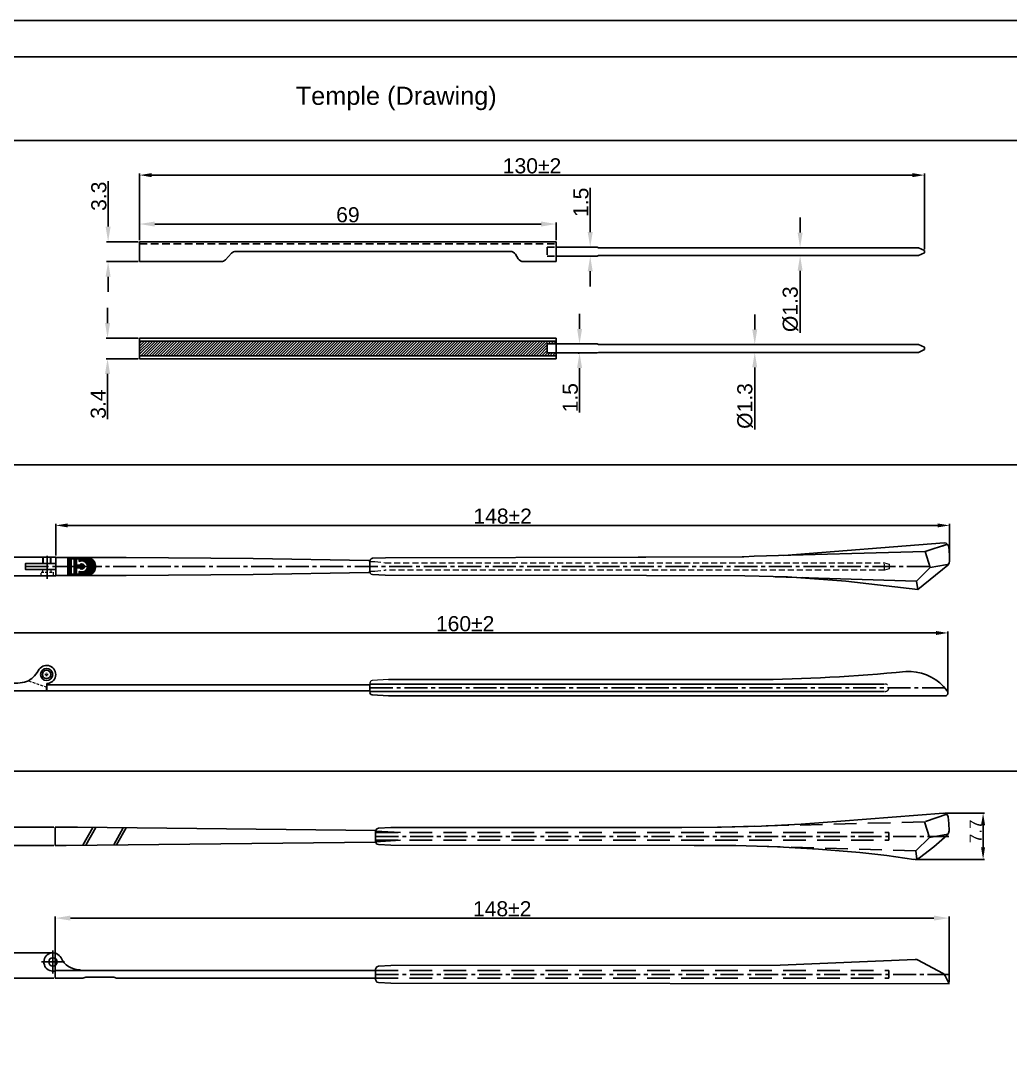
# Model space of a CAD drawing. Header units: millimetres. Extents: x 7018 to 13530, y 4187 to 5692.
# Drawn here: x 8049.2 to 8213.1, y 5078.7 to 5248.9 of the extents above; entities that cross this region are included whole.
import ezdxf

# ---------------------------------------------------------------- set-up
doc = ezdxf.new("R2010")
doc.units = ezdxf.units.MM
for name, pattern in [('CENTER2', [28.575, 19.05, -3.175, 3.175, -3.175]), ('HIDDEN', [9.525, 6.35, -3.175]), ('HIDDEN2', [0.1875, 0.125, -0.0625])]:
    doc.linetypes.add(name, pattern=pattern)
for name, color, linetype in [('Center Line', 2, 'CENTER2'), ('Dimension', 3, 'Continuous'), ('Hidden Line', 1, 'HIDDEN2'), ('PDF_Geometry', 7, 'Continuous')]:
    doc.layers.add(name, color=color, linetype=linetype)
doc.layers.add('Main', color=1, linetype='Continuous', lineweight=15)
doc.styles.get("Standard").update_dxf_attribs({"font": 'arial.ttf'})
doc.dimstyles.new('Standard$0', dxfattribs={"dimtxt": 2.3, "dimasz": 2, "dimexe": 1, "dimexo": 1, "dimgap": 1, "dimtad": 1, "dimdec": 1, "dimzin": 0, "dimdsep": 46, "dimtxsty": 'Standard', "dimcen": 0, "dimclrd": 4, "dimclre": 4, "dimclrt": 4, "dimadec": 1, "dimazin": 0, "dimtfac": 1, "dimtdec": 1, "dimtofl": 0, "dimtmove": 0, "dimatfit": 0, "dimfxl": 1, "dimtfillclr": 256, "dimtolj": 1, "dimtzin": 0, "dimlwd": -1, "dimlwe": -1, "dimarcsym": 1})

# ---------------------------------------------------------------- blocks, each defined once
blk = doc.blocks.new('*D2217')
at = {"layer": 'Defpoints', "color": 0, "transparency": 16777216}
for p in [(8054.97, 5165.27), (8054.97, 5160.02), (8203.04, 5159.87)]:
    blk.add_point(p, dxfattribs=at)
at = {"layer": 'Dimension', "color": 3, "transparency": 16777216}
for p, q in [((8054.97, 5160.27), (8054.97, 5165.52)), ((8201.04, 5165.27), (8056.97, 5165.27)), ((8203.04, 5160.12), (8203.04, 5165.52))]:
    blk.add_line(p, q, dxfattribs=at)
for points in [[(8056.97, 5165.6), (8056.97, 5164.94), (8054.97, 5165.27)], [(8201.04, 5165.6), (8201.04, 5164.94), (8203.04, 5165.27)]]:
    blk.add_solid(points, dxfattribs=at)
at = {"layer": 'Dimension', "transparency": 16777216, "insert": (8129, 5166.79), "char_height": 2.5, "attachment_point": 5}
blk.add_mtext('\\A1;148±2', dxfattribs=at)
blk = doc.blocks.new('*D2218')
at = {"layer": 'Defpoints', "color": 0, "transparency": 16777216}
for p in [(8202.76, 5147.46), (8042.83, 5144.81), (8202.76, 5137.54)]:
    blk.add_point(p, dxfattribs=at)
at = {"layer": 'Dimension', "color": 3, "transparency": 16777216}
for p, q in [((8042.83, 5145.06), (8042.83, 5147.71)), ((8044.83, 5147.46), (8200.76, 5147.46)), ((8202.76, 5137.79), (8202.76, 5147.71))]:
    blk.add_line(p, q, dxfattribs=at)
for points in [[(8044.83, 5147.79), (8044.83, 5147.12), (8042.83, 5147.46)], [(8200.76, 5147.79), (8200.76, 5147.12), (8202.76, 5147.46)]]:
    blk.add_solid(points, dxfattribs=at)
at = {"layer": 'Dimension', "transparency": 16777216, "insert": (8122.79, 5148.98), "char_height": 2.5, "attachment_point": 5}
blk.add_mtext('\\A1;160±2', dxfattribs=at)
blk = doc.blocks.new('*D2229')
at = {"layer": 'Defpoints', "color": 0, "transparency": 16777216}
for p in [(8054.91, 5115.28), (8046.26, 5112.27), (8054.91, 5112.27)]:
    blk.add_point(p, dxfattribs=at)
at = {"layer": 'Dimension', "color": 3, "transparency": 16777216}
for p, q in [((8046.26, 5117.78), (8046.26, 5120.28)), ((8054.66, 5115.28), (8046.01, 5115.28)), ((8054.66, 5112.27), (8046.01, 5112.27)), ((8046.26, 5109.77), (8046.26, 5107.27))]:
    blk.add_line(p, q, dxfattribs=at)
for points in [[(8045.84, 5117.78), (8046.68, 5117.78), (8046.26, 5115.28)], [(8045.84, 5109.77), (8046.68, 5109.77), (8046.26, 5112.27)]]:
    blk.add_solid(points, dxfattribs=at)
at = {"layer": 'Dimension', "transparency": 16777216, "insert": (8044.73, 5113.78), "char_height": 2.5, "attachment_point": 5, "rotation": 90}
blk.add_mtext('\\A1;3.0', dxfattribs=at)
blk = doc.blocks.new('*D1683')
at = {"layer": 'Defpoints', "color": 0, "transparency": 16777216}
for p in [(8202.94, 5100.24), (8054.91, 5090.28), (8202.94, 5089.37)]:
    blk.add_point(p, dxfattribs=at)
at = {"layer": 'Dimension', "color": 3, "transparency": 16777216}
for p, q in [((8054.91, 5090.53), (8054.91, 5100.49)), ((8057.41, 5100.24), (8200.44, 5100.24)), ((8202.94, 5089.62), (8202.94, 5100.49))]:
    blk.add_line(p, q, dxfattribs=at)
for points in [[(8057.41, 5100.66), (8057.41, 5099.83), (8054.91, 5100.24)], [(8200.44, 5100.66), (8200.44, 5099.83), (8202.94, 5100.24)]]:
    blk.add_solid(points, dxfattribs=at)
at = {"layer": 'Dimension', "transparency": 16777216, "insert": (8128.93, 5101.77), "char_height": 2.5, "attachment_point": 5}
blk.add_mtext('\\A1;148±2', dxfattribs=at)
blk = doc.blocks.new('*D1684')
at = {"layer": 'Defpoints', "color": 0, "transparency": 16777216}
for p in [(8202.01, 5117.63), (8197.1, 5109.97), (8208.58, 5109.97)]:
    blk.add_point(p, dxfattribs=at)
at = {"layer": 'Dimension', "color": 3, "transparency": 16777216}
for p, q in [((8202.26, 5117.63), (8208.83, 5117.63)), ((8208.58, 5115.63), (8208.58, 5111.97)), ((8197.35, 5109.97), (8208.83, 5109.97))]:
    blk.add_line(p, q, dxfattribs=at)
for points in [[(8208.24, 5115.63), (8208.91, 5115.63), (8208.58, 5117.63)], [(8208.24, 5111.97), (8208.91, 5111.97), (8208.58, 5109.97)]]:
    blk.add_solid(points, dxfattribs=at)
at = {"layer": 'Dimension', "transparency": 16777216, "insert": (8207.33, 5114.61), "char_height": 2, "attachment_point": 5, "rotation": 90}
blk.add_mtext('\\A1;7.7', dxfattribs=at)
blk = doc.blocks.new('*D2230')
at = {"layer": 'Defpoints', "color": 0, "transparency": 16777216}
for p in [(8054.51, 5094.48), (8046.72, 5090.28), (8054.91, 5090.28)]:
    blk.add_point(p, dxfattribs=at)
at = {"layer": 'Dimension', "color": 3, "transparency": 16777216}
for p, q in [((8046.72, 5096.98), (8046.72, 5099.48)), ((8054.26, 5094.48), (8046.47, 5094.48)), ((8054.66, 5090.28), (8046.47, 5090.28)), ((8046.72, 5087.78), (8046.72, 5080.15))]:
    blk.add_line(p, q, dxfattribs=at)
for points in [[(8046.3, 5096.98), (8047.13, 5096.98), (8046.72, 5094.48)], [(8046.3, 5087.78), (8047.13, 5087.78), (8046.72, 5090.28)]]:
    blk.add_solid(points, dxfattribs=at)
at = {"layer": 'Dimension', "transparency": 16777216, "insert": (8045.21, 5082.72), "char_height": 2.5, "attachment_point": 5, "rotation": 90}
blk.add_mtext('\\A1;4.2', dxfattribs=at)
blk = doc.blocks.new('gerger')
at = {"color": 7, "lineweight": 25}
for p, q in [((756.24, 198.98), (773.22, 200.33)), ((773.22, 200.33), (773.55, 200.29)), ((773.55, 200.29), (773.85, 200.08)), ((773.85, 200.08), (773.98, 199.74)), ((773.98, 199.74), (774.1, 198.6)), ((679.16, 197.33), (679.24, 197.54)), ((679.24, 197.54), (679.37, 197.75)), ((679.37, 197.75), (679.62, 197.83)), ((679.62, 197.83), (681.7, 197.92)), ((681.7, 197.92), (729.88, 197.96)), ((729.88, 197.96), (736.48, 198)), ((736.48, 198), (743.08, 198.17)), ((743.08, 198.17), (749.68, 198.51)), ((749.68, 198.51), (756.24, 198.98)), ((774.1, 198.6), (774.15, 197.41)), ((679.16, 195.63), (679.16, 197.33)), ((773.81, 196.69), (771.61, 194.74)), ((774.06, 196.99), (773.81, 196.69)), ((774.15, 197.41), (774.06, 196.99)), ((679.24, 195.38), (679.16, 195.63)), ((679.37, 195.21), (679.24, 195.38)), ((679.62, 195.13), (679.37, 195.21)), ((681.7, 195), (679.62, 195.13)), ((731.95, 194.96), (681.7, 195)), ((738.81, 194.96), (731.95, 194.96)), ((745.71, 194.74), (738.81, 194.96)), ((752.52, 194.36), (745.71, 194.74)), ((759.38, 193.81), (752.52, 194.36)), ((771.61, 194.74), (769.28, 192.92)), ((763.86, 193.31), (759.38, 193.81)), ((768.31, 192.67), (763.86, 193.31)), ((768.81, 192.71), (768.31, 192.67)), ((769.28, 192.92), (768.81, 192.71))]:
    blk.add_line(p, q, dxfattribs=at)
at = {"layer": 'Center Line', "ltscale": 0.2}
blk.add_line((679.16, 196.48), (774.1, 196.48), dxfattribs=at)
at = {"layer": 'Hidden Line', "ltscale": 30}
for p, q in [((679.16, 197.13), (764.15, 197.13)), ((679.16, 195.83), (764.15, 195.83)), ((764.15, 197.13), (764.15, 195.83))]:
    blk.add_line(p, q, dxfattribs=at)
for points in [[(773.77, 200.16), (770.08, 198.89), (770.93, 196.31), (768.64, 194.07), (768.81, 192.71)], [(770.08, 198.89), (735.8, 198)], [(770.93, 196.31), (773.94, 196.82)], [(768.64, 194.07), (741.22, 194.91)]]:
    blk.add_lwpolyline(points, dxfattribs=at)
blk = doc.blocks.new('brtert')
at = {"color": 7, "lineweight": 25}
for p, q in [((973.96, 154.86), (1038.43, 154.92)), ((971.42, 154.27), (971.5, 154.48)), ((971.42, 152.58), (971.42, 154.27)), ((971.5, 154.48), (971.63, 154.69)), ((971.63, 154.69), (971.89, 154.78)), ((971.89, 154.78), (973.96, 154.86)), ((971.5, 152.32), (971.42, 152.58)), ((971.63, 152.15), (971.5, 152.32)), ((971.89, 152.07), (971.63, 152.15)), ((973.96, 151.94), (971.89, 152.07)), ((1066.41, 151.87), (973.96, 151.94))]:
    blk.add_line(p, q, dxfattribs=at)
for p, q in [((1060.8, 155.88), (1038.43, 154.92)), ((1065.33, 153.62), (1061.31, 155.76)), ((1066.41, 151.87), (1065.75, 153.18))]:
    blk.add_line(p, q)
for centre, start, end in [((1060.84, 154.88), 61.9864, 92.4479), ((1064.86, 152.74), 26.4315, 61.9864)]:
    blk.add_arc(centre, 1, start, end)
at = {"layer": 'Center Line', "ltscale": 0.2}
blk.add_line((971.42, 153.42), (1066.36, 153.42), dxfattribs=at)
at = {"layer": 'Hidden Line', "ltscale": 30}
for p, q in [((971.42, 154.07), (1056.41, 154.07)), ((1056.41, 154.07), (1056.41, 152.77)), ((971.42, 152.77), (1056.41, 152.77))]:
    blk.add_line(p, q, dxfattribs=at)
blk = doc.blocks.new('*D2059')
at = {"layer": 'Defpoints', "color": 0, "transparency": 16777216}
for p in [(8068.87, 5212.25), (8063.66, 5208.95), (8068.87, 5208.95)]:
    blk.add_point(p, dxfattribs=at)
at = {"layer": 'Dimension', "color": 3, "transparency": 16777216}
for p, q in [((8063.66, 5214.75), (8063.66, 5222.3)), ((8068.62, 5212.25), (8063.41, 5212.25)), ((8068.62, 5208.95), (8063.41, 5208.95)), ((8063.66, 5206.45), (8063.66, 5203.95))]:
    blk.add_line(p, q, dxfattribs=at)
for points in [[(8063.24, 5214.75), (8064.07, 5214.75), (8063.66, 5212.25)], [(8063.24, 5206.45), (8064.07, 5206.45), (8063.66, 5208.95)]]:
    blk.add_solid(points, dxfattribs=at)
at = {"layer": 'Dimension', "transparency": 16777216, "insert": (8062.13, 5219.78), "char_height": 2.5, "attachment_point": 5, "rotation": 90}
blk.add_mtext('\\A1;3.3', dxfattribs=at)
blk = doc.blocks.new('*D2060')
at = {"layer": 'Defpoints', "color": 0, "transparency": 16777216}
for p in [(8068.88, 5196.28), (8063.56, 5192.87), (8068.88, 5192.87)]:
    blk.add_point(p, dxfattribs=at)
at = {"layer": 'Dimension', "color": 3, "transparency": 16777216}
for p, q in [((8063.56, 5198.78), (8063.56, 5201.28)), ((8068.63, 5196.28), (8063.31, 5196.28)), ((8068.63, 5192.87), (8063.31, 5192.87)), ((8063.56, 5190.37), (8063.56, 5182.84))]:
    blk.add_line(p, q, dxfattribs=at)
for points in [[(8063.15, 5198.78), (8063.98, 5198.78), (8063.56, 5196.28)], [(8063.15, 5190.37), (8063.98, 5190.37), (8063.56, 5192.87)]]:
    blk.add_solid(points, dxfattribs=at)
at = {"layer": 'Dimension', "transparency": 16777216, "insert": (8062.04, 5185.35), "char_height": 2.5, "attachment_point": 5, "rotation": 90}
blk.add_mtext('\\A1;3.4', dxfattribs=at)
blk = doc.blocks.new('*D2061')
at = {"layer": 'Defpoints', "color": 0, "transparency": 16777216}
for p in [(8140.5, 5211.35), (8140.5, 5209.85), (8143.51, 5209.85)]:
    blk.add_point(p, dxfattribs=at)
at = {"layer": 'Dimension', "color": 3, "transparency": 16777216}
for p, q in [((8143.51, 5213.85), (8143.51, 5221.19)), ((8140.75, 5211.35), (8143.76, 5211.35)), ((8140.75, 5209.85), (8143.76, 5209.85)), ((8143.51, 5207.35), (8143.51, 5204.85))]:
    blk.add_line(p, q, dxfattribs=at)
for points in [[(8143.09, 5213.85), (8143.92, 5213.85), (8143.51, 5211.35)], [(8143.09, 5207.35), (8143.92, 5207.35), (8143.51, 5209.85)]]:
    blk.add_solid(points, dxfattribs=at)
at = {"layer": 'Dimension', "transparency": 16777216, "insert": (8141.98, 5218.77), "char_height": 2.5, "attachment_point": 5, "rotation": 90}
blk.add_mtext('\\A1;1.5', dxfattribs=at)
blk = doc.blocks.new('*D2062')
at = {"layer": 'Defpoints', "color": 0, "transparency": 16777216}
for p in [(8171.23, 5195.22), (8170.76, 5193.92), (8171.23, 5193.92)]:
    blk.add_point(p, dxfattribs=at)
at = {"layer": 'Dimension', "color": 3, "transparency": 16777216}
for p, q in [((8170.76, 5197.72), (8170.76, 5200.22)), ((8170.98, 5195.22), (8170.51, 5195.22)), ((8170.98, 5193.92), (8170.51, 5193.92)), ((8170.76, 5191.42), (8170.76, 5181.15))]:
    blk.add_line(p, q, dxfattribs=at)
for points in [[(8170.34, 5197.72), (8171.17, 5197.72), (8170.76, 5195.22)], [(8170.34, 5191.42), (8171.17, 5191.42), (8170.76, 5193.92)]]:
    blk.add_solid(points, dxfattribs=at)
at = {"layer": 'Dimension', "transparency": 16777216, "insert": (8169.16, 5185.04), "char_height": 2.5, "attachment_point": 5, "rotation": 90}
blk.add_mtext('\\A1;%%C1.3', dxfattribs=at)
blk = doc.blocks.new('*D3094')
at = {"layer": 'Defpoints', "color": 0, "transparency": 16777216}
for p in [(8174.11, 5211.25), (8174.11, 5209.95), (8178.27, 5209.95)]:
    blk.add_point(p, dxfattribs=at)
at = {"layer": 'Dimension', "color": 3, "transparency": 16777216}
for p, q in [((8178.27, 5213.75), (8178.27, 5216.25)), ((8174.36, 5211.25), (8178.52, 5211.25)), ((8174.36, 5209.95), (8178.52, 5209.95)), ((8178.27, 5207.45), (8178.27, 5197.18))]:
    blk.add_line(p, q, dxfattribs=at)
for points in [[(8177.86, 5213.75), (8178.69, 5213.75), (8178.27, 5211.25)], [(8177.86, 5207.45), (8178.69, 5207.45), (8178.27, 5209.95)]]:
    blk.add_solid(points, dxfattribs=at)
at = {"layer": 'Dimension', "transparency": 16777216, "insert": (8176.68, 5201.07), "char_height": 2.5, "attachment_point": 5, "rotation": 90}
blk.add_mtext('\\A1;%%C1.3', dxfattribs=at)
blk = doc.blocks.new('*D2063')
at = {"layer": 'Defpoints', "color": 0, "transparency": 16777216}
for p in [(8141.88, 5195.32), (8141.74, 5193.82), (8141.95, 5193.82)]:
    blk.add_point(p, dxfattribs=at)
at = {"layer": 'Dimension', "color": 3, "transparency": 16777216}
for p, q in [((8141.74, 5197.82), (8141.74, 5200.32)), ((8141.63, 5195.32), (8141.49, 5195.32)), ((8141.7, 5193.82), (8141.49, 5193.82)), ((8141.74, 5191.32), (8141.74, 5183.99))]:
    blk.add_line(p, q, dxfattribs=at)
for points in [[(8141.33, 5197.82), (8142.16, 5197.82), (8141.74, 5195.32)], [(8141.33, 5191.32), (8142.16, 5191.32), (8141.74, 5193.82)]]:
    blk.add_solid(points, dxfattribs=at)
at = {"layer": 'Dimension', "transparency": 16777216, "insert": (8140.22, 5186.41), "char_height": 2.5, "attachment_point": 5, "rotation": 90}
blk.add_mtext('\\A1;1.5', dxfattribs=at)
blk = doc.blocks.new('*D2064')
at = {"layer": 'Defpoints', "color": 0, "transparency": 16777216}
for p in [(8137.87, 5215.18), (8068.87, 5212.25), (8137.87, 5212.25)]:
    blk.add_point(p, dxfattribs=at)
at = {"layer": 'Dimension', "color": 3, "transparency": 16777216}
for p, q in [((8068.87, 5212.5), (8068.87, 5215.43)), ((8071.37, 5215.18), (8135.37, 5215.18)), ((8137.87, 5212.5), (8137.87, 5215.43))]:
    blk.add_line(p, q, dxfattribs=at)
for points in [[(8071.37, 5215.59), (8071.37, 5214.76), (8068.87, 5215.18)], [(8135.37, 5215.59), (8135.37, 5214.76), (8137.87, 5215.18)]]:
    blk.add_solid(points, dxfattribs=at)
at = {"layer": 'Dimension', "transparency": 16777216, "insert": (8103.37, 5216.7), "char_height": 2.5, "attachment_point": 5}
blk.add_mtext('\\A1;69', dxfattribs=at)
blk = doc.blocks.new('*D3095')
at = {"layer": 'Defpoints', "color": 0, "transparency": 16777216}
for p in [(8198.87, 5223.28), (8068.87, 5212.25), (8198.87, 5210.79)]:
    blk.add_point(p, dxfattribs=at)
at = {"layer": 'Dimension', "color": 3, "transparency": 16777216}
for p, q in [((8068.87, 5212.5), (8068.87, 5223.53)), ((8070.87, 5223.28), (8196.87, 5223.28)), ((8198.87, 5211.04), (8198.87, 5223.53))]:
    blk.add_line(p, q, dxfattribs=at)
for points in [[(8070.87, 5223.61), (8070.87, 5222.94), (8068.87, 5223.28)], [(8196.87, 5223.61), (8196.87, 5222.94), (8198.87, 5223.28)]]:
    blk.add_solid(points, dxfattribs=at)
at = {"layer": 'Dimension', "transparency": 16777216, "insert": (8133.87, 5224.8), "char_height": 2.5, "attachment_point": 5}
blk.add_mtext('\\A1;130±2', dxfattribs=at)

msp = doc.modelspace()

# ---------------------------------------------------------------- hatches: boundary and pattern name
at = {"layer": 'Main', "ltscale": 0.2}
h = msp.add_hatch(dxfattribs=at)
h.set_pattern_fill('ANSI31', color=4, scale=0.1, angle=179.66023, style=0)
h.set_pattern_definition([(224.660226, (5172.31383, 3538.6525), (0.2231711, -0.22583381), [])])
h.paths.add_polyline_path([(8136.372, 5195.324), (8137.875, 5195.324), (8137.875, 5195.775), (8068.875, 5195.775), (8068.875, 5193.375), (8137.875, 5193.375), (8137.875, 5193.824), (8136.372, 5193.817)])

# ---------------------------------------------------------------- linework, layer by layer
for p, q in [((8381.906, 5242.873), (7972.65, 5242.873)), ((7985.207, 5228.984), (8381.645, 5228.984)), ((8068.866, 5212.252), (8137.866, 5212.252)), ((8068.866, 5208.952), (8068.866, 5212.252)), ((8137.866, 5208.952), (8137.866, 5212.252)), ((8084.117, 5210.337), (8083.115, 5209.268)), ((8084.846, 5210.652), (8130.258, 5210.652)), ((8137.866, 5211.352), (8144.663, 5211.352)), ((8144.866, 5211.252), (8144.663, 5211.352)), ((8144.866, 5211.252), (8197.866, 5211.252)), ((8197.866, 5211.252), (8198.866, 5210.789)), ((8197.866, 5209.952), (8198.866, 5210.416)), ((8198.866, 5210.789), (8198.866, 5210.416)), ((8068.866, 5208.952), (8082.386, 5208.952)), ((8131.109, 5210.178), (8131.573, 5209.427)), ((8137.866, 5208.952), (8132.424, 5208.952)), ((8137.866, 5209.852), (8144.663, 5209.852)), ((8144.866, 5209.952), (8144.663, 5209.852)), ((8144.866, 5209.952), (8197.866, 5209.952)), ((8068.875, 5192.875), (8068.875, 5196.276)), ((8137.875, 5196.276), (8068.875, 5196.276)), ((8068.875, 5195.775), (8137.875, 5195.775)), ((8136.372, 5195.324), (8137.875, 5195.324)), ((8137.45, 5195.324), (8144.663, 5195.324)), ((8137.875, 5192.875), (8137.875, 5196.276)), ((8144.866, 5195.224), (8144.663, 5195.324)), ((8144.866, 5195.224), (8197.866, 5195.224)), ((8197.866, 5195.224), (8198.866, 5194.76)), ((8068.875, 5193.375), (8137.875, 5193.375)), ((8136.372, 5193.824), (8137.875, 5193.824)), ((8137.875, 5193.824), (8144.663, 5193.824)), ((8144.866, 5193.924), (8144.663, 5193.824)), ((8144.866, 5193.924), (8197.866, 5193.924)), ((8197.866, 5193.924), (8198.866, 5194.388)), ((8198.866, 5194.762), (8198.866, 5194.389)), ((8198.866, 5194.762), (8198.866, 5194.389)), ((8068.875, 5192.875), (8137.875, 5192.875)), ((7985.468, 5175.281), (8381.906, 5175.281)), ((8053.483, 5138.887), (8053.483, 5137.887)), ((8053.483, 5138.887), (8107.024, 5138.887)), ((8107.024, 5138.887), (8107.108, 5138.987)), ((8107.024, 5138.887), (8107.024, 5137.887)), ((8107.108, 5138.987), (8192.257, 5138.987)), ((8110.071, 5139.739), (8170.637, 5139.739)), ((8053.483, 5137.887), (8107.024, 5137.887)), ((8107.024, 5137.887), (8107.108, 5137.787)), ((8107.108, 5137.787), (8192.257, 5137.787)), ((8107.399, 5137.207), (8110.078, 5137.039)), ((8110.07, 5137.039), (8202.259, 5137.039)), ((7985.468, 5124.548), (8381.906, 5124.548)), ((8054.91, 5115.279), (8054.91, 5112.275)), ((8107.95, 5112.792), (8107.95, 5114.761)), ((8107.95, 5114.645), (8112.068, 5114.427)), ((8107.947, 5113.127), (8107.95, 5113.127)), ((8107.95, 5112.897), (8112.068, 5113.127)), ((8054.51, 5091.479), (8054.91, 5091.479)), ((8054.91, 5090.279), (8054.91, 5091.579)), ((8054.91, 5091.579), (8107.95, 5091.579)), ((8054.91, 5091.479), (8054.91, 5091.079)), ((8107.95, 5091.579), (8107.95, 5090.279)), ((8059.291, 5090.279), (8054.91, 5090.279)), ((8059.657, 5090.349), (8059.812, 5090.41)), ((8060.178, 5090.479), (8064.395, 5090.479)), ((8064.878, 5090.36), (8064.79, 5090.398)), ((8107.95, 5090.279), (8065.272, 5090.279))]:
    msp.add_line(p, q)
at = {"color": 0, "ltscale": 1000}
for p, q in [((8202.147, 5162.367), (8175.574, 5160.297)), ((8170.68, 5160.165), (8199.013, 5160.927)), ((8152.817, 5156.989), (8169.112, 5156.946)), ((8169.112, 5156.946), (8176.185, 5156.734)), ((8174.152, 5156.777), (8197.531, 5156.057)), ((8185.842, 5156.014), (8176.185, 5156.734))]:
    msp.add_line(p, q, dxfattribs=at)
at = {"color": 1, "linetype": 'HIDDEN', "lineweight": 0, "ltscale": 0.2}
for p, q in [((8052.84, 5159.016), (8052.84, 5160.016)), ((8052.94, 5159.016), (8052.94, 5160.016)), ((8054.14, 5159.016), (8054.14, 5160.016)), ((8054.24, 5159.016), (8054.24, 5160.016)), ((8054.24, 5157.416), (8054.24, 5157.916))]:
    msp.add_line(p, q, dxfattribs=at)
at = {"lineweight": 20}
for p, q in [((8107.024, 5139.167), (8107.024, 5137.606)), ((8110.08, 5139.739), (8107.398, 5139.566))]:
    msp.add_line(p, q, dxfattribs=at)
at = {"color": 7, "lineweight": 25}
for p, q in [((8058.592, 5115.279), (8054.91, 5115.279)), ((8107.95, 5114.761), (8058.592, 5115.279)), ((8054.91, 5112.275), (8056.687, 5112.275)), ((8056.687, 5112.275), (8107.95, 5112.792))]:
    msp.add_line(p, q, dxfattribs=at)
for points in [[(8385.944, 4951.873), (8385.944, 5248.873), (7965.944, 5248.873), (7965.944, 4951.873)], [(8042.829, 5156.916), (8043.052, 5160.008), (8054.973, 5160.016), (8054.973, 5158.966), (8049.973, 5158.966), (8049.973, 5157.966), (8054.973, 5157.966), (8054.973, 5156.916)]]:
    msp.add_lwpolyline(points, close=True)
at = {"color": 0, "ltscale": 1000}
for points in [[(8199.818, 5158.301), (8197.531, 5156.057), (8197.759, 5154.641), (8185.842, 5156.014)], [(8199.818, 5158.301), (8202.359, 5158.767)], [(8202.359, 5158.767), (8202.867, 5158.852)]]:
    msp.add_lwpolyline(points, dxfattribs=at)
at = {"color": 7, "lineweight": 25}
for points in [[(8059.481, 5112.317), (8061.131, 5115.237)], [(8059.988, 5112.317), (8061.639, 5115.237)], [(8066.167, 5115.195), (8064.601, 5112.359)], [(8066.632, 5115.195), (8065.067, 5112.359)]]:
    msp.add_lwpolyline(points, dxfattribs=at)
for centre in [(8053.473, 5140.591), (8054.51, 5092.979)]:
    msp.add_circle(centre, 0.7)
for centre, radius, start, end in [((8084.846, 5209.652), 1, 90, 136.8296), ((8130.258, 5209.652), 1, 31.71441, 90), ((8082.386, 5209.952), 1, 270, 316.8296), ((8132.424, 5209.952), 1, 211.71441, 270), ((8047.58, 5144.01), 5.319, 302.87498, 331.2058), ((8168.724, 5413.311), 273.578, 270.40073, 275.67283), ((8196.515, 5117.125), 23.959, 89.69647, 91.79743), ((8196.245, 5133.161), 7.933, 36.63277, 87.13204), ((8048.379, 5144.812), 5.668, 262.67491, 291.61394), ((8107.424, 5137.606), 0.4, 180, 266.40976), ((8202.259, 5137.539), 0.5, 270, 45.23832), ((8054.51, 5092.979), 1.5, 26.09012, 270), ((8059.001, 5095.178), 3.5, 206.09012, 268.63481), ((8058.91, 5091.379), 0.3, 41.81031, 88.63481), ((8059.291, 5091.279), 1, 270, 291.49637), ((8060.178, 5089.479), 1, 90, 111.49637), ((8064.395, 5089.479), 1, 66.74967, 90), ((8065.272, 5091.279), 1, 246.74967, 270)]:
    msp.add_arc(centre, radius, start, end)
at = {"lineweight": 20}
msp.add_arc((8107.424, 5139.167), 0.4, 93.70114, 180, dxfattribs=at)
at = {"layer": 'Center Line'}
msp.add_line((8136.372, 5195.324), (8136.372, 5193.824), dxfattribs=at)
at = {"layer": 'Center Line', "ltscale": 0.2}
for p, q in [((8053.54, 5156.421), (8053.54, 5160.639)), ((8049.973, 5158.466), (8054.973, 5158.471)), ((8199.766, 5158.471), (8054.973, 5158.471)), ((8107.024, 5138.387), (8202.213, 5138.387)), ((8054.51, 5091.08), (8054.51, 5094.879)), ((8052.611, 5092.979), (8056.41, 5092.979))]:
    msp.add_line(p, q, dxfattribs=at)
at = {"layer": 'Center Line', "linetype": 'CENTER2', "ltscale": 0.01}
for p, q in [((8053.751, 5140.586), (8053.191, 5140.586)), ((8053.471, 5140.306), (8053.471, 5140.866))]:
    msp.add_line(p, q, dxfattribs=at)
at = {"layer": 'Hidden Line', "ltscale": 10}
for p, q in [((8068.866, 5211.902), (8137.866, 5211.902)), ((8136.366, 5211.352), (8137.866, 5211.352)), ((8136.366, 5209.852), (8137.866, 5209.852))]:
    msp.add_line(p, q, dxfattribs=at)
at = {"layer": 'Hidden Line', "lineweight": 20, "ltscale": 8}
for p, q in [((8107.024, 5159.266), (8107.815, 5159.266)), ((8107.815, 5159.266), (8109.545, 5159.085)), ((8107.024, 5157.676), (8107.815, 5157.676)), ((8107.815, 5157.676), (8109.545, 5157.857)), ((8109.545, 5159.085), (8192.237, 5159.085)), ((8192.237, 5157.857), (8109.545, 5157.857))]:
    msp.add_line(p, q, dxfattribs=at)
at = {"layer": 'Hidden Line', "linetype": 'HIDDEN', "lineweight": 20, "ltscale": 0.072441}
for p, q in [((8052.84, 5157.517), (8052.84, 5157.916)), ((8050.467, 5139.542), (8053.486, 5138.485))]:
    msp.add_line(p, q, dxfattribs=at)
at = {"layer": 'Hidden Line', "lineweight": 0, "ltscale": 8}
for p, q in [((8107.024, 5138.989), (8192.377, 5138.989)), ((8107.024, 5137.784), (8192.377, 5137.784))]:
    msp.add_line(p, q, dxfattribs=at)
at = {"layer": 'Hidden Line', "ltscale": 10}
msp.add_lwpolyline([(8136.366, 5211.352), (8136.366, 5209.852)], dxfattribs=at)
at = {"layer": 'Hidden Line', "lineweight": 20, "ltscale": 8}
msp.add_lwpolyline([(8192.237, 5157.857), (8192.237, 5159.085), (8193.041, 5158.873), (8193.041, 5158.069)], close=True, dxfattribs=at)
at = {"layer": 'Hidden Line', "linetype": 'HIDDEN', "lineweight": 20, "ltscale": 0.072441}
msp.add_lwpolyline([(8052.54, 5156.916), (8052.54, 5157.516), (8054.54, 5157.519), (8054.54, 5156.916)], dxfattribs=at)
at = {"layer": 'Hidden Line', "lineweight": 20, "ltscale": 8}
for points in [[(8168.604, 5156.946), (8167.588, 5156.946)], [(8179.743, 5156.607), (8178.726, 5156.65)]]:
    msp.add_lwpolyline(points, dxfattribs=at)
at = {"layer": 'Hidden Line', "lineweight": 0, "ltscale": 8}
msp.add_arc((8192.381, 5138.387), 0.603, 269.63721, 90.36279, dxfattribs=at)
at = {"layer": 'PDF_Geometry', "lineweight": 25}
for p, q in [((8202.147, 5162.367), (8202.486, 5162.325)), ((8202.486, 5162.325), (8202.74, 5162.071)), ((8202.74, 5162.071), (8202.91, 5161.774)), ((8202.91, 5161.774), (8203.037, 5160.334)), ((8066.62, 5159.974), (8054.973, 5159.974)), ((8054.973, 5159.974), (8054.973, 5156.967)), ((8087.669, 5159.805), (8066.62, 5159.974)), ((8106.828, 5159.466), (8087.669, 5159.805)), ((8107.066, 5159.572), (8107.024, 5159.318)), ((8107.024, 5159.318), (8107.024, 5157.624)), ((8107.024, 5157.676), (8107.024, 5159.266)), ((8107.236, 5159.741), (8107.066, 5159.572)), ((8107.448, 5159.826), (8107.236, 5159.741)), ((8109.608, 5159.911), (8107.448, 5159.826)), ((8152.704, 5159.998), (8109.608, 5159.911)), ((8107.024, 5157.624), (8107.066, 5157.37)), ((8054.973, 5156.967), (8066.62, 5156.967)), ((8066.62, 5156.967), (8087.669, 5157.137)), ((8087.669, 5157.137), (8106.828, 5157.476)), ((8107.066, 5157.37), (8107.236, 5157.2)), ((8107.236, 5157.2), (8107.448, 5157.116)), ((8107.448, 5157.116), (8109.523, 5157.031)), ((8109.523, 5157.031), (8152.817, 5156.989)), ((8053.498, 5139.084), (8053.473, 5137.887)), ((8047.712, 5137.887), (8053.483, 5137.887))]:
    msp.add_line(p, q, dxfattribs=at)
for points in [[(8202.666, 5162.145), (8199.013, 5160.927), (8199.818, 5158.301)], [(8202.698, 5162.155), (8201.808, 5161.859)], [(8057.006, 5156.967), (8057.006, 5159.974)], [(8061.157, 5156.967), (8060.86, 5156.967), (8060.775, 5157.01), (8060.775, 5157.094), (8060.818, 5157.137), (8061.199, 5157.433), (8061.453, 5157.814), (8061.58, 5158.238), (8061.58, 5158.704), (8061.453, 5159.127), (8061.199, 5159.508), (8060.818, 5159.763), (8060.775, 5159.847), (8060.775, 5159.932), (8060.86, 5159.974), (8061.157, 5159.974)], [(8151.452, 5159.996), (8168.689, 5160.08)], [(8168.689, 5160.08), (8168.943, 5160.08), (8170.68, 5160.165)], [(8197.759, 5154.641), (8202.74, 5158.683), (8202.952, 5159.021), (8203.037, 5159.403), (8203.037, 5160.334)]]:
    msp.add_lwpolyline(points, dxfattribs=at)
at = {"layer": 'PDF_Geometry', "lineweight": 9}
for points in [[(8057.006, 5159.847), (8057.133, 5159.974)], [(8057.006, 5159.593), (8057.345, 5159.974)], [(8057.006, 5159.381), (8057.557, 5159.974)], [(8057.006, 5159.17), (8057.514, 5159.678)], [(8057.006, 5158.916), (8057.514, 5159.466)], [(8057.557, 5159.72), (8057.811, 5159.974)], [(8057.768, 5159.72), (8058.023, 5159.974)], [(8057.98, 5159.72), (8058.234, 5159.974)], [(8058.023, 5159.508), (8058.488, 5159.974)], [(8058.023, 5159.297), (8058.404, 5159.678)], [(8058.023, 5159.085), (8058.404, 5159.424)], [(8058.446, 5159.72), (8058.7, 5159.974)], [(8058.658, 5159.72), (8058.912, 5159.974)], [(8058.87, 5159.72), (8059.166, 5159.974)], [(8058.87, 5159.466), (8059.378, 5159.974)], [(8058.954, 5159.339), (8059.59, 5159.974)], [(8059.251, 5159.381), (8059.801, 5159.974)], [(8059.463, 5159.381), (8060.055, 5159.974)], [(8059.632, 5159.339), (8060.267, 5159.974)], [(8059.801, 5159.254), (8060.479, 5159.974)], [(8059.928, 5159.17), (8060.733, 5159.974)], [(8060.013, 5159.043), (8060.775, 5159.805)], [(8060.098, 5158.916), (8060.903, 5159.72)], [(8060.183, 5158.746), (8061.072, 5159.636)], [(8060.225, 5158.577), (8061.157, 5159.508)], [(8060.225, 5158.323), (8061.284, 5159.381)], [(8057.006, 5158.704), (8057.514, 5159.254)], [(8057.006, 5158.492), (8057.514, 5159)], [(8057.006, 5158.28), (8057.514, 5158.788)], [(8057.006, 5158.026), (8057.514, 5158.577)], [(8057.006, 5157.814), (8057.514, 5158.323)], [(8057.006, 5157.603), (8057.514, 5158.111)], [(8057.006, 5157.349), (8057.514, 5157.899)], [(8057.006, 5157.137), (8057.514, 5157.687)], [(8058.023, 5158.831), (8058.404, 5159.212)], [(8058.023, 5158.619), (8058.404, 5159)], [(8058.023, 5158.407), (8058.404, 5158.788)], [(8058.023, 5158.153), (8058.531, 5158.704)], [(8058.023, 5157.941), (8058.743, 5158.704)], [(8058.023, 5157.73), (8058.404, 5158.111)], [(8058.023, 5157.476), (8058.404, 5157.857)], [(8058.023, 5157.264), (8058.404, 5157.645)], [(8058.573, 5158.238), (8059.208, 5158.916)], [(8058.785, 5158.238), (8059.42, 5158.873)], [(8058.87, 5157.476), (8058.997, 5157.603)], [(8058.954, 5158.196), (8059.547, 5158.788)], [(8059.081, 5158.069), (8059.674, 5158.704)], [(8059.081, 5156.967), (8059.759, 5157.687)], [(8059.251, 5158.026), (8059.717, 5158.492)], [(8059.293, 5156.967), (8061.453, 5159.127)], [(8059.505, 5156.967), (8061.495, 5158.958)], [(8059.547, 5158.111), (8059.632, 5158.196)], [(8059.759, 5156.967), (8061.58, 5158.788)], [(8059.971, 5156.967), (8061.58, 5158.577)], [(8060.098, 5157.984), (8061.368, 5159.254)], [(8060.183, 5156.967), (8061.58, 5158.365)], [(8060.394, 5156.967), (8061.538, 5158.111)], [(8060.818, 5157.137), (8061.411, 5157.73)], [(8057.048, 5156.967), (8057.514, 5157.433)], [(8057.26, 5156.967), (8057.514, 5157.221)], [(8057.514, 5156.967), (8057.768, 5157.221)], [(8057.726, 5156.967), (8057.98, 5157.221)], [(8057.938, 5156.967), (8058.404, 5157.433)], [(8058.15, 5156.967), (8058.404, 5157.221)], [(8058.404, 5156.967), (8058.658, 5157.221)], [(8058.615, 5156.967), (8058.87, 5157.221), (8059.208, 5157.56)], [(8058.827, 5156.967), (8059.42, 5157.56)], [(8060.648, 5156.967), (8060.775, 5157.094)], [(8060.86, 5156.967), (8060.86, 5157.01)]]:
    msp.add_lwpolyline(points, dxfattribs=at)
at = {"layer": 'PDF_Geometry', "lineweight": 25}
for points in [[(8057.514, 5157.221), (8057.514, 5159.72), (8058.023, 5159.72), (8058.023, 5157.221)], [(8058.404, 5158.704), (8058.912, 5158.704), (8059.081, 5158.873), (8059.293, 5158.916), (8059.505, 5158.831), (8059.674, 5158.661), (8059.717, 5158.45), (8059.674, 5158.238), (8059.505, 5158.111), (8059.293, 5158.026), (8059.081, 5158.069), (8058.912, 5158.238), (8058.404, 5158.238), (8058.404, 5157.221), (8058.87, 5157.221), (8058.87, 5157.645), (8059.166, 5157.56), (8059.505, 5157.56), (8059.801, 5157.687), (8060.013, 5157.899), (8060.183, 5158.153), (8060.225, 5158.45), (8060.183, 5158.788), (8060.013, 5159.043), (8059.801, 5159.254), (8059.505, 5159.381), (8059.166, 5159.381), (8058.87, 5159.297), (8058.87, 5159.72), (8058.404, 5159.72)]]:
    msp.add_lwpolyline(points, close=True, dxfattribs=at)
msp.add_circle((8053.473, 5140.591), 1, dxfattribs=at)
for centre, radius, start, end in [((8106.824, 5159.266), 0.2, 0, 88.98602), ((8106.824, 5157.676), 0.2, 271.01398, 0), ((8053.471, 5140.586), 1.502, 271.03557, 144.97897)]:
    msp.add_arc(centre, radius, start, end, dxfattribs=at)

# ---------------------------------------------------------------- block references
for name, p in [('gerger', (7428.793, 4917.297)), ('brtert', (7136.53, 4937.505))]:
    msp.add_blockref(name, p)

# ---------------------------------------------------------------- texts
at = {"insert": (8111.375, 5235.966), "char_height": 2.99966, "width": 46.92869, "attachment_point": 5}
msp.add_mtext('Temple (Drawing)', dxfattribs=at)

# ---------------------------------------------------------------- dimensions: what is measured, and where the dimension line sits
at = {"layer": 'Dimension'}
for base, p1, p2, override, picture, middle in [((8198.866, 5223.277), (8068.866, 5212.252), (8198.866, 5210.789), {"dimtxt": 2.5, "dimexe": 0.25, "dimexo": 0.25, "dimgap": 0.25, "dimdec": 0, "dimclrd": 3, "dimclre": 3, "dimclrt": 256, "dimadec": 2, "dimtol": 1, "dimtp": 2, "dimtm": 2, "dimtdec": 0, "dimatfit": 3}, '*D3095', (8133.866, 5224.804)), ((8137.866, 5215.175), (8068.866, 5212.252), (8137.866, 5212.252), {"dimtxt": 2.5, "dimasz": 2.5, "dimexe": 0.25, "dimexo": 0.25, "dimgap": 0.25, "dimdec": 0, "dimclrd": 3, "dimclre": 3, "dimclrt": 256, "dimadec": 2, "dimtdec": 2, "dimatfit": 3}, '*D2064', (8103.366, 5216.702)), ((8054.973, 5165.269), (8203.037, 5159.868), (8054.973, 5160.016), {"dimtxt": 2.5, "dimexe": 0.25, "dimexo": 0.25, "dimgap": 0.25, "dimdec": 0, "dimclrd": 3, "dimclre": 3, "dimclrt": 256, "dimadec": 2, "dimtol": 1, "dimtp": 2, "dimtm": 2, "dimtdec": 0, "dimatfit": 3}, '*D2217', (8129.005, 5166.795)), ((8202.94, 5100.244), (8054.91, 5090.279), (8202.94, 5089.37), {"dimtxt": 2.5, "dimasz": 2.5, "dimexe": 0.25, "dimexo": 0.25, "dimgap": 0.25, "dimdec": 0, "dimclrd": 3, "dimclre": 3, "dimclrt": 256, "dimadec": 2, "dimtol": 1, "dimtp": 2, "dimtm": 2, "dimtdec": 0, "dimatfit": 3}, '*D1683', (8128.925, 5101.77))]:
    dim = msp.add_linear_dim(base=base, p1=p1, p2=p2, dimstyle='Standard$0', override=override, dxfattribs=at)
    dim.commit()
    dim.dimension.update_dxf_attribs({"geometry": picture, "text_midpoint": middle})
for base, p1, p2, override, picture, middle in [((8063.656, 5208.952), (8068.866, 5212.252), (8068.866, 5208.952), {"dimtxt": 2.5, "dimasz": 2.5, "dimexe": 0.25, "dimexo": 0.25, "dimgap": 0.25, "dimclrd": 3, "dimclre": 3, "dimclrt": 256, "dimadec": 2, "dimtdec": 2, "dimatfit": 3}, '*D2059', (8063.656, 5219.777)), ((8143.505, 5209.852), (8140.504, 5211.352), (8140.504, 5209.852), {"dimtxt": 2.5, "dimasz": 2.5, "dimexe": 0.25, "dimexo": 0.25, "dimgap": 0.25, "dimclrd": 3, "dimclre": 3, "dimclrt": 256, "dimadec": 2, "dimtdec": 2, "dimatfit": 3}, '*D2061', (8143.505, 5218.77)), ((8178.274, 5209.952), (8174.114, 5211.252), (8174.114, 5209.952), {"dimtxt": 2.5, "dimasz": 2.5, "dimexe": 0.25, "dimexo": 0.25, "dimgap": 0.25, "dimpost": '%%C<>', "dimclrd": 3, "dimclre": 3, "dimclrt": 256, "dimadec": 2, "dimtdec": 2, "dimatfit": 3}, '*D3094', (8178.274, 5201.067)), ((8046.259, 5112.275), (8054.91, 5115.279), (8054.91, 5112.275), {"dimtxt": 2.5, "dimasz": 2.5, "dimexe": 0.25, "dimexo": 0.25, "dimgap": 0.25, "dimclrd": 3, "dimclre": 3, "dimclrt": 256, "dimadec": 2, "dimtdec": 2, "dimatfit": 3}, '*D2229', (8046.259, 5113.777)), ((8208.577, 5109.968), (8202.009, 5117.628), (8197.099, 5109.968), {"dimtxt": 2, "dimexe": 0.25, "dimexo": 0.25, "dimgap": 0.25, "dimpost": '<>', "dimclrd": 3, "dimclre": 3, "dimclrt": 256, "dimadec": 2, "dimtdec": 2, "dimatfit": 3}, '*D1684', (8208.577, 5114.609))]:
    dim = msp.add_linear_dim(base=base, p1=p1, p2=p2, angle=90, dimstyle='Standard$0', override=override, dxfattribs=at)
    dim.commit()
    dim.dimension.update_dxf_attribs({"geometry": picture, "text_midpoint": middle, "dimtype": 160})
for base, p1, p2, override, picture, middle in [((8063.564, 5192.875), (8068.875, 5196.276), (8068.875, 5192.875), {"dimtxt": 2.5, "dimasz": 2.5, "dimexe": 0.25, "dimexo": 0.25, "dimgap": 0.25, "dimclrd": 3, "dimclre": 3, "dimclrt": 256, "dimadec": 2, "dimtdec": 2, "dimatfit": 3}, '*D2060', (8062.037, 5185.355)), ((8141.744, 5193.824), (8141.875, 5195.324), (8141.951, 5193.824), {"dimtxt": 2.5, "dimasz": 2.5, "dimexe": 0.25, "dimexo": 0.25, "dimgap": 0.25, "dimclrd": 3, "dimclre": 3, "dimclrt": 256, "dimadec": 2, "dimtdec": 2, "dimatfit": 3}, '*D2063', (8140.217, 5186.407)), ((8170.756, 5193.924), (8171.232, 5195.224), (8171.232, 5193.924), {"dimtxt": 2.5, "dimasz": 2.5, "dimexe": 0.25, "dimexo": 0.25, "dimgap": 0.25, "dimpost": '%%C<>', "dimclrd": 3, "dimclre": 3, "dimclrt": 256, "dimadec": 2, "dimtdec": 2, "dimatfit": 3}, '*D2062', (8169.16, 5185.038)), ((8046.717, 5090.279), (8054.51, 5094.479), (8054.91, 5090.279), {"dimtxt": 2.5, "dimasz": 2.5, "dimexe": 0.25, "dimexo": 0.25, "dimgap": 0.25, "dimclrd": 3, "dimclre": 3, "dimclrt": 256, "dimadec": 2, "dimtdec": 2, "dimatfit": 3}, '*D2230', (8045.212, 5082.716))]:
    dim = msp.add_linear_dim(base=base, p1=p1, p2=p2, angle=90, dimstyle='Standard$0', override=override, dxfattribs=at)
    dim.commit()
    dim.dimension.update_dxf_attribs({"geometry": picture, "text_midpoint": middle})
dim = msp.add_linear_dim(base=(8202.759, 5147.456), p1=(8042.829, 5144.809), p2=(8202.759, 5137.539), dimstyle='Standard$0', override={"dimtxt": 2.5, "dimexe": 0.25, "dimexo": 0.25, "dimgap": 0.25, "dimdec": 0, "dimclrd": 3, "dimclre": 3, "dimclrt": 256, "dimadec": 2, "dimtol": 1, "dimtp": 2, "dimtm": 2, "dimtdec": 0, "dimatfit": 3}, dxfattribs=at)
dim.commit()
dim.dimension.update_dxf_attribs({"geometry": '*D2218', "text_midpoint": (8122.794, 5147.456), "dimtype": 160})

doc.saveas('drawing.dxf')
